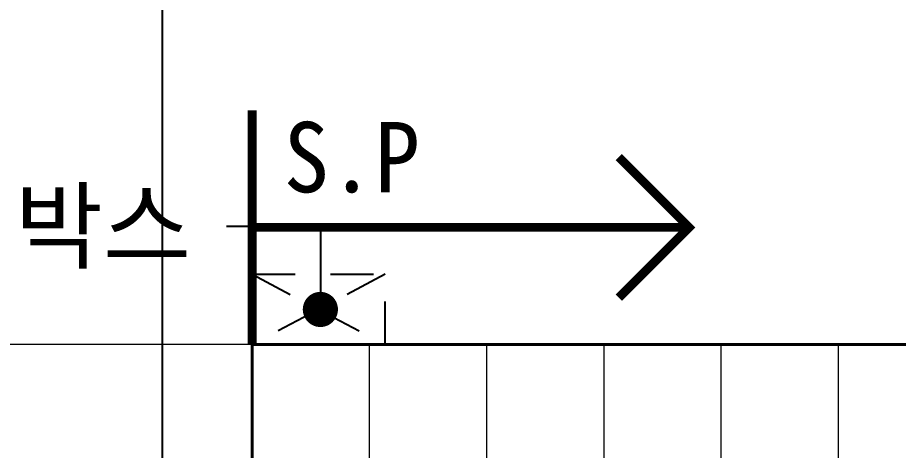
# Model space of a CAD drawing. Header units: millimetres. Extents: x -423835 to -174325, y -1379898 to -1311126.
# Drawn here: x -235901 to -233647, y -1351420 to -1350312 of the extents above; entities that cross this region are included whole.
import ezdxf
from ezdxf.enums import TextEntityAlignment as Align

# ---------------------------------------------------------------- set-up
doc = ezdxf.new("R2010")
doc.units = ezdxf.units.MM
doc.header["$LTSCALE"] = 100
doc.header["$MEASUREMENT"] = 0
doc.linetypes.add('HID', pattern=[2, 1.1, -0.9])
for name, color, linetype, lineweight in [('A-ELEV-LIN1', 2, 'CONTINUOUS', 40), ('A-MKXS-TEXT1', 3, 'CONTINUOUS', 25), ('A-WAXK-PATT', 8, 'CONTINUOUS', 18)]:
    doc.layers.add(name, color=color, linetype=linetype, lineweight=lineweight)
for name, color, linetype in [('A-MKXS-LEAD', 7, 'CONTINUOUS'), ('AA-AXIS-LINE-1', 1, 'CONTINUOUS'), ('HID', 1, 'HID'), ('IN-F-PAT', 8, 'CONTINUOUS'), ('IN-TEXT-FIN', 3, 'CONTINUOUS')]:
    doc.layers.add(name, color=color, linetype=linetype)
doc.layers.add('A-XXXX-NPLT', color=144, linetype='CONTINUOUS', lineweight=0, plot=False)
doc.styles.add('돋움체', font='')
doc.styles.get('돋움체').set_extended_font_data('DotumChe')

msp = doc.modelspace()

# ---------------------------------------------------------------- hatches: boundary and pattern name
at = {"layer": 'A-WAXK-PATT'}
h = msp.add_hatch(dxfattribs=at)
h.set_pattern_fill('벽타일63', color=256, angle=90)
h.set_pattern_definition([(90, (-235300.42, -1353549.08), (-300, 2e-14), []), (180, (-235300.4, -1353549.1), (-7e-14, -600), [])])
h.paths.add_polyline_path([(-234230.4, -1351449.1), (-233330.4, -1351449.1), (-233330.4, -1351948.4), (-231999.7, -1351948.4), (-231999.7, -1351449.1), (-231960.4, -1351449.1), (-231960.4, -1351149.1), (-235300.4, -1351149.1), (-235300.4, -1351449.1), (-235261.2, -1351449.1), (-235261.2, -1351948.4), (-234230.4, -1351948.4)])

# ---------------------------------------------------------------- linework, layer by layer
at = {"layer": 'A-ELEV-LIN1'}
msp.add_lwpolyline([(-235300.4, -1353549.1), (-235300.4, -1351149.1), (-231960.4, -1351149.1), (-231960.4, -1353549.1)], dxfattribs=at)
at = {"layer": 'A-MKXS-LEAD'}
msp.add_lwpolyline([(-235366, -1350845.8), (-235126, -1350845.8), (-235126, -1351081.6)], dxfattribs=at)
at = {"layer": 'A-MKXS-LEAD', "const_width": 45}
msp.add_lwpolyline([(-235103.5, -1351059.1, -1), (-235148.5, -1351059.1, -1)], format="xyb", close=True, dxfattribs=at)
at = {"layer": 'A-WAXK-PATT'}
msp.add_lwpolyline([(-235300.4, -1353549.1), (-235300.4, -1351149.1)], dxfattribs=at)
at = {"layer": 'A-XXXX-NPLT'}
msp.add_line((-230360.4, -1351149.1), (-237560.4, -1351149.1), dxfattribs=at)
at = {"layer": 'AA-AXIS-LINE-1'}
msp.add_line((-235530.4, -1350271.3), (-235530.4, -1353849.1), dxfattribs=at)
at = {"layer": 'HID'}
msp.add_lwpolyline([(-235300.4, -1350969.1), (-234960.4, -1351149.1), (-234960.4, -1350969.1), (-235300.4, -1351149.1), (-235300.4, -1350969.1), (-234960.4, -1350969.1)], dxfattribs=at)
at = {"layer": 'IN-F-PAT', "color": 2}
msp.add_line((-235300.4, -1350849.1), (-234362.9, -1350849.1), dxfattribs=at)
at = {"layer": 'IN-F-PAT', "color": 2, "const_width": 22.5}
for points in [[(-235300.4, -1351149.1), (-235300.4, -1350549.1)], [(-234362.5, -1350669.1), (-234182.5, -1350849.1), (-234362.5, -1351029.1)], [(-235300.4, -1350849.1), (-234182.5, -1350849.1)]]:
    msp.add_lwpolyline(points, dxfattribs=at)

# ---------------------------------------------------------------- texts
at = {"layer": 'A-MKXS-TEXT1', "style": '돋움체'}
msp.add_text('상부조명박스', height=180, dxfattribs=at).set_placement((-235456.5, -1350845.8), align=Align.MIDDLE_RIGHT)
at = {"layer": 'IN-TEXT-FIN', "color": 2, "style": '돋움체'}
msp.add_text('S.P', height=180, dxfattribs=at).set_placement((-234871.1, -1350669.1), align=Align.MIDDLE_RIGHT)

doc.saveas('drawing.dxf')
